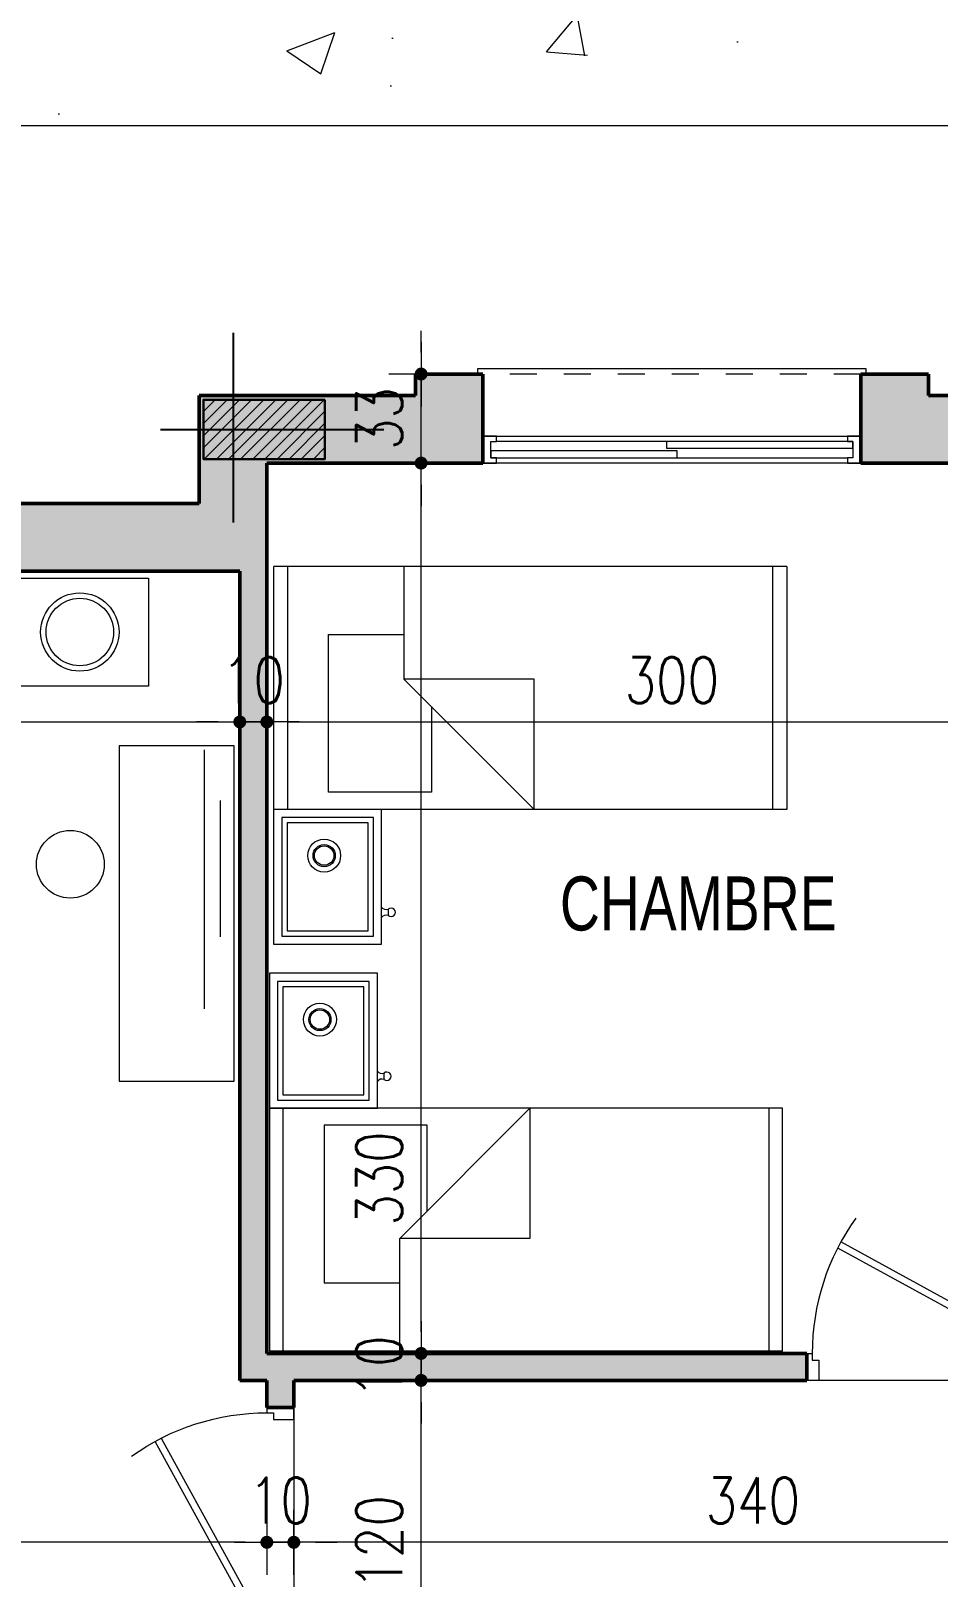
# Model space of a CAD drawing. Header units: millimetres. Extents: x 906 to 2589, y -1235 to -637.
# Drawn here: x 2455.08 to 2458.44, y -1215.09 to -1209.36 of the extents above; entities that cross this region are included whole.
import ezdxf

# ---------------------------------------------------------------- set-up
doc = ezdxf.new("R2010")
doc.units = ezdxf.units.MM
for name, pattern in [('AXES', [2, 1.25, -0.25, 0.25, -0.25]), ('CONTINOUS', [0]), ('HIDDEN', [0.375, 0.25, -0.125])]:
    doc.linetypes.add(name, pattern=pattern)
doc.layers.get('DEFPOINTS').update_dxf_attribs({"color": 255, "lineweight": 13})
for name, color, linetype, lineweight in [('A-signe', 7, 'Continuous', 9), ('APPUITS', 7, 'Continuous', 18), ('DIM.', 4, 'Continuous', 25), ('interrompu', 7, 'HIDDEN', 15), ('MENUISERIE', 7, 'Continuous', 13), ('MEUBLE', 35, 'Continuous', 15), ('MUR 0.5', 7, 'Continuous', 50), ('POTEAUX ARCH', 7, 'Continuous', 30), ('POTEAUX HACHURE', 7, 'Continuous', 15), ('REVERS D EAU', 7, 'Continuous', 13), ('TEXTE', 7, 'Continuous', 20), ('vegetation', 95, 'Continuous', 15)]:
    doc.layers.add(name, color=color, linetype=linetype, lineweight=lineweight)
doc.layers.add('AXE', color=7, linetype='AXES')
doc.layers.add('TEINTE 3', color=150, linetype='Continuous')
doc.styles.add('atef', font='romans.shx', dxfattribs={"width": 0.8})
doc.styles.add('STYLE4', font='swisscl.ttf')
doc.dimstyles.new('COTEXT', dxfattribs={"dimscale": 0, "dimtxt": 0.17, "dimasz": 0.08, "dimexe": 0.015, "dimexo": 0.015, "dimgap": 0.07, "dimtad": 1, "dimdec": 0, "dimlfac": 100, "dimzin": 0, "dimdsep": 46, "dimtxsty": 'atef', "dimblk": 'SIG2', "dimcen": 0.15, "dimse1": 1, "dimse2": 1, "dimclrd": 256, "dimclre": 6, "dimclrt": 2, "dimadec": 0, "dimazin": 0, "dimtfac": 0.5, "dimtdec": 0, "dimtix": 1, "dimtmove": 2, "dimatfit": 1, "dimldrblk": 'SIG2', "dimfxl": 0.18, "dimtolj": 1, "dimtzin": 0, "dimlwd": 18, "dimarcsym": 0})

# ---------------------------------------------------------------- blocks, each defined once
blk = doc.blocks.new('PORTE 0.90')
at = {"layer": 'MENUISERIE'}
for points in [[(-0.7859, 0.3911), (-0.0325, -0.0217), (-0.02, 0), (-0.7742, 0.4132)], [(-0.9, 0), (-0.88, 0), (-0.88, -0.025), (-0.855, -0.025), (-0.855, -0.1), (-0.9, -0.1)], [(0, 0), (-0.02, 0), (-0.02, -0.025), (-0.045, -0.025), (-0.045, -0.1), (0, -0.1)]]:
    blk.add_lwpolyline(points, dxfattribs=at)
blk.add_arc((-0.02, 0), 0.86, 144.36454, 180, dxfattribs=at)
blk = doc.blocks.new('SIG2')
at = {"layer": 'A-signe'}
for p, q in [((0, 1.5), (0, 0.5)), ((-1.5, 0), (-0.5, 0)), ((-0.5, 0), (0.5, 0)), ((0, 0.5), (0, -0.5)), ((0.5, 0), (1.5, 0)), ((0, -0.5), (0, -1.5))]:
    blk.add_line(p, q, dxfattribs=at)
at = {"layer": 'A-signe', "const_width": 0.3}
blk.add_lwpolyline([(-0.15, 0, 1), (0.15, 0, 1)], format="xyb", close=True, dxfattribs=at)
blk = doc.blocks.new('*D266')
at = {"layer": 'DEFPOINTS', "color": 0, "transparency": 16777216}
for p in [(2456.5218, -1214.364), (2456.8592, -1214.364), (2456.2633, -1215.564)]:
    blk.add_point(p, dxfattribs=at)
at = {"layer": 'DIM.', "lineweight": 18, "transparency": 16777216}
blk.add_line((2456.5218, -1215.484), (2456.5218, -1214.444), dxfattribs=at)
at = {"layer": 'DIM.', "lineweight": 18, "transparency": 16777216, "xscale": 0.08, "yscale": 0.08, "zscale": 0.08}
for p, rotation in [((2456.5218, -1214.364), 90), ((2456.5218, -1215.564), 270)]:
    blk.add_blockref('SIG2', p, dxfattribs=dict(at, rotation=rotation))
at = {"layer": 'DIM.', "color": 2, "transparency": 16777216, "insert": (2456.3668, -1214.964), "char_height": 0.17, "attachment_point": 5, "rotation": 90, "style": 'atef'}
blk.add_mtext('\\A1;120', dxfattribs=at)
blk = doc.blocks.new('*D268')
at = {"layer": 'DEFPOINTS', "color": 0, "transparency": 16777216}
for p in [(2456.5004, -1210.634), (2456.5218, -1210.634), (2456.7504, -1210.964)]:
    blk.add_point(p, dxfattribs=at)
at = {"layer": 'DIM.', "lineweight": 18, "transparency": 16777216}
for p, q in [((2456.5218, -1210.554), (2456.5218, -1210.474)), ((2456.5218, -1210.964), (2456.5218, -1210.634)), ((2456.5218, -1211.044), (2456.5218, -1211.124))]:
    blk.add_line(p, q, dxfattribs=at)
at = {"layer": 'DIM.', "lineweight": 18, "transparency": 16777216, "xscale": 0.08, "yscale": 0.08, "zscale": 0.08}
for p, rotation in [((2456.5218, -1210.634), 270), ((2456.5218, -1210.964), 90)]:
    blk.add_blockref('SIG2', p, dxfattribs=dict(at, rotation=rotation))
at = {"layer": 'DIM.', "color": 2, "transparency": 16777216, "insert": (2456.3668, -1210.799), "char_height": 0.17, "attachment_point": 5, "rotation": 90, "style": 'atef'}
blk.add_mtext('\\A1;33', dxfattribs=at)
blk = doc.blocks.new('*D269')
at = {"layer": 'DEFPOINTS', "color": 0, "transparency": 16777216}
for p in [(2456.5218, -1214.264), (2456.8502, -1214.264), (2456.8592, -1214.364)]:
    blk.add_point(p, dxfattribs=at)
at = {"layer": 'DIM.', "lineweight": 18, "transparency": 16777216}
for p, q in [((2456.5218, -1214.184), (2456.5218, -1214.104)), ((2456.5218, -1214.364), (2456.5218, -1214.264)), ((2456.5218, -1214.444), (2456.5218, -1214.524))]:
    blk.add_line(p, q, dxfattribs=at)
at = {"layer": 'DIM.', "lineweight": 18, "transparency": 16777216, "xscale": 0.08, "yscale": 0.08, "zscale": 0.08}
for p, rotation in [((2456.5218, -1214.264), 270), ((2456.5218, -1214.364), 90)]:
    blk.add_blockref('SIG2', p, dxfattribs=dict(at, rotation=rotation))
at = {"layer": 'DIM.', "color": 2, "transparency": 16777216, "insert": (2456.3668, -1214.314), "char_height": 0.17, "attachment_point": 5, "rotation": 90, "style": 'atef'}
blk.add_mtext('\\A1;10', dxfattribs=at)
blk = doc.blocks.new('*D271')
at = {"layer": 'DEFPOINTS', "color": 0, "transparency": 16777216}
for p in [(2455.8504, -1211.7852), (2452.8004, -1211.8444), (2455.8504, -1211.9234)]:
    blk.add_point(p, dxfattribs=at)
at = {"layer": 'DIM.', "lineweight": 18, "transparency": 16777216}
blk.add_line((2452.8804, -1211.9234), (2455.7704, -1211.9234), dxfattribs=at)
at = {"layer": 'DIM.', "lineweight": 18, "transparency": 16777216, "xscale": 0.08, "yscale": 0.08, "zscale": 0.08, "rotation": 180}
blk.add_blockref('SIG2', (2452.8004, -1211.9234), dxfattribs=at)
at = {"layer": 'DIM.', "lineweight": 18, "transparency": 16777216, "xscale": 0.08, "yscale": 0.08, "zscale": 0.08}
blk.add_blockref('SIG2', (2455.8504, -1211.9234), dxfattribs=at)
at = {"layer": 'DIM.', "color": 2, "transparency": 16777216, "insert": (2454.3254, -1211.7684), "char_height": 0.17, "attachment_point": 5, "style": 'atef'}
blk.add_mtext('\\A1;305', dxfattribs=at)
blk = doc.blocks.new('*D272')
at = {"layer": 'DEFPOINTS', "color": 0, "transparency": 16777216}
for p in [(2455.9504, -1211.726), (2455.8504, -1211.7852), (2455.9504, -1211.9234)]:
    blk.add_point(p, dxfattribs=at)
at = {"layer": 'DIM.', "lineweight": 18, "transparency": 16777216}
for p, q in [((2455.7704, -1211.9234), (2455.6904, -1211.9234)), ((2455.8504, -1211.9234), (2455.9504, -1211.9234)), ((2456.0304, -1211.9234), (2456.1104, -1211.9234))]:
    blk.add_line(p, q, dxfattribs=at)
at = {"layer": 'DIM.', "lineweight": 18, "transparency": 16777216, "xscale": 0.08, "yscale": 0.08, "zscale": 0.08}
blk.add_blockref('SIG2', (2455.8504, -1211.9234), dxfattribs=at)
at = {"layer": 'DIM.', "lineweight": 18, "transparency": 16777216, "xscale": 0.08, "yscale": 0.08, "zscale": 0.08, "rotation": 180}
blk.add_blockref('SIG2', (2455.9504, -1211.9234), dxfattribs=at)
at = {"layer": 'DIM.', "color": 2, "transparency": 16777216, "insert": (2455.9004, -1211.7684), "char_height": 0.17, "attachment_point": 5, "style": 'atef'}
blk.add_mtext('\\A1;10', dxfattribs=at)
blk = doc.blocks.new('*D273')
at = {"layer": 'DEFPOINTS', "color": 0, "transparency": 16777216}
for p in [(2458.9504, -1211.4495), (2455.9504, -1211.726), (2458.9504, -1211.9234)]:
    blk.add_point(p, dxfattribs=at)
at = {"layer": 'DIM.', "lineweight": 18, "transparency": 16777216}
blk.add_line((2456.0304, -1211.9234), (2458.8704, -1211.9234), dxfattribs=at)
at = {"layer": 'DIM.', "lineweight": 18, "transparency": 16777216, "xscale": 0.08, "yscale": 0.08, "zscale": 0.08, "rotation": 180}
blk.add_blockref('SIG2', (2455.9504, -1211.9234), dxfattribs=at)
at = {"layer": 'DIM.', "lineweight": 18, "transparency": 16777216, "xscale": 0.08, "yscale": 0.08, "zscale": 0.08}
blk.add_blockref('SIG2', (2458.9504, -1211.9234), dxfattribs=at)
at = {"layer": 'DIM.', "color": 2, "transparency": 16777216, "insert": (2457.4504, -1211.7684), "char_height": 0.17, "attachment_point": 5, "style": 'atef'}
blk.add_mtext('\\A1;300', dxfattribs=at)
blk = doc.blocks.new('*D303')
at = {"layer": 'DEFPOINTS', "color": 0, "transparency": 16777216}
for p in [(2455.9504, -1210.964), (2456.5218, -1210.964), (2455.9504, -1214.264)]:
    blk.add_point(p, dxfattribs=at)
at = {"layer": 'DIM.', "lineweight": 18, "transparency": 16777216}
blk.add_line((2456.5218, -1214.184), (2456.5218, -1211.044), dxfattribs=at)
at = {"layer": 'DIM.', "lineweight": 18, "transparency": 16777216, "xscale": 0.08, "yscale": 0.08, "zscale": 0.08}
for p, rotation in [((2456.5218, -1210.964), 90), ((2456.5218, -1214.264), 270)]:
    blk.add_blockref('SIG2', p, dxfattribs=dict(at, rotation=rotation))
at = {"layer": 'DIM.', "color": 2, "transparency": 16777216, "insert": (2456.3668, -1213.6157), "char_height": 0.17, "attachment_point": 5, "rotation": 90, "style": 'atef'}
blk.add_mtext('\\A1;330', dxfattribs=at)
blk = doc.blocks.new('*D368')
at = {"layer": 'DEFPOINTS', "color": 0, "transparency": 16777216}
for p in [(2456.0504, -1214.364), (2459.4504, -1214.439), (2456.0504, -1214.964)]:
    blk.add_point(p, dxfattribs=at)
at = {"layer": 'DIM.', "lineweight": 18, "transparency": 16777216}
blk.add_line((2459.3704, -1214.964), (2456.1304, -1214.964), dxfattribs=at)
at = {"layer": 'DIM.', "lineweight": 18, "transparency": 16777216, "xscale": 0.08, "yscale": 0.08, "zscale": 0.08, "rotation": 180}
blk.add_blockref('SIG2', (2456.0504, -1214.964), dxfattribs=at)
at = {"layer": 'DIM.', "lineweight": 18, "transparency": 16777216, "xscale": 0.08, "yscale": 0.08, "zscale": 0.08}
blk.add_blockref('SIG2', (2459.4504, -1214.964), dxfattribs=at)
at = {"layer": 'DIM.', "color": 2, "transparency": 16777216, "insert": (2457.7504, -1214.809), "char_height": 0.17, "attachment_point": 5, "style": 'atef'}
blk.add_mtext('\\A1;340', dxfattribs=at)
blk = doc.blocks.new('*D369')
at = {"layer": 'DEFPOINTS', "color": 0, "transparency": 16777216}
for p in [(2455.9504, -1214.364), (2456.0504, -1214.364), (2455.9504, -1214.964)]:
    blk.add_point(p, dxfattribs=at)
at = {"layer": 'DIM.', "lineweight": 18, "transparency": 16777216}
for p, q in [((2455.8704, -1214.964), (2455.7904, -1214.964)), ((2456.0504, -1214.964), (2455.9504, -1214.964)), ((2456.1304, -1214.964), (2456.2104, -1214.964))]:
    blk.add_line(p, q, dxfattribs=at)
at = {"layer": 'DIM.', "lineweight": 18, "transparency": 16777216, "xscale": 0.08, "yscale": 0.08, "zscale": 0.08}
blk.add_blockref('SIG2', (2455.9504, -1214.964), dxfattribs=at)
at = {"layer": 'DIM.', "lineweight": 18, "transparency": 16777216, "xscale": 0.08, "yscale": 0.08, "zscale": 0.08, "rotation": 180}
blk.add_blockref('SIG2', (2456.0504, -1214.964), dxfattribs=at)
at = {"layer": 'DIM.', "color": 2, "transparency": 16777216, "insert": (2456.0004, -1214.809), "char_height": 0.17, "attachment_point": 5, "style": 'atef'}
blk.add_mtext('\\A1;10', dxfattribs=at)
blk = doc.blocks.new('*D370')
at = {"layer": 'DEFPOINTS', "color": 0, "transparency": 16777216}
for p in [(2455.9504, -1214.364), (2452.8004, -1214.964), (2452.8004, -1214.964)]:
    blk.add_point(p, dxfattribs=at)
at = {"layer": 'DIM.', "lineweight": 18, "transparency": 16777216}
blk.add_line((2455.8704, -1214.964), (2452.8804, -1214.964), dxfattribs=at)
at = {"layer": 'DIM.', "lineweight": 18, "transparency": 16777216, "xscale": 0.08, "yscale": 0.08, "zscale": 0.08, "rotation": 180}
blk.add_blockref('SIG2', (2452.8004, -1214.964), dxfattribs=at)
at = {"layer": 'DIM.', "lineweight": 18, "transparency": 16777216, "xscale": 0.08, "yscale": 0.08, "zscale": 0.08}
blk.add_blockref('SIG2', (2455.9504, -1214.964), dxfattribs=at)
at = {"layer": 'DIM.', "color": 2, "transparency": 16777216, "insert": (2454.3754, -1214.809), "char_height": 0.17, "attachment_point": 5, "style": 'atef'}
blk.add_mtext('\\A1;315', dxfattribs=at)
blk = doc.blocks.new('A$C4AA77CC6')
at = {"linetype": 'ByBlock'}
for p, q in [((1.1226, 2.0646), (0, 0.5318)), ((1.8487, 1.5329), (1.1226, 2.0646)), ((1.0926, 2.0237), (1.8187, 1.4919)), ((1.8487, 1.5329), (0.7261, 0)), ((0.5703, 1.3105), (0.9596, 1.0253)), ((0.6745, 0.636), (0.5703, 1.3105)), ((0.9596, 1.0253), (0.6745, 0.636)), ((0.3964, 0.9656), (0.1713, 0.6582)), ((0.6526, 0.778), (0.3964, 0.9656)), ((0.1713, 0.6582), (0.6426, 0.313)), ((1.0112, 0.3894), (0.6745, 0.636)), ((0, 0.5318), (0.7261, 0)), ((0.7561, 0.041), (0.03, 0.5727)), ((0.6426, 0.313), (0.8077, 0.5384))]:
    blk.add_line(p, q, dxfattribs=at)
blk = doc.blocks.new('A$C209961D1')
at = {"linetype": 'ByBlock'}
for p, q in [((0.2363, 0.6181), (0, 0.2954)), ((0.2428, 0.5762), (0.0419, 0.3019)), ((0.6397, 0.3227), (0.2363, 0.6181)), ((0.5978, 0.3162), (0.2428, 0.5762)), ((0.2471, 0.5483), (0.0699, 0.3062)), ((0.5698, 0.3119), (0.2471, 0.5483)), ((0.5495, 0.419), (0.5679, 0.4056)), ((0, 0.2954), (0.4034, 0)), ((0.0419, 0.3019), (0.3969, 0.0419)), ((0.0699, 0.3062), (0.3926, 0.0699)), ((0.3926, 0.0699), (0.5698, 0.3119)), ((0.3969, 0.0419), (0.5978, 0.3162)), ((0.4034, 0), (0.6397, 0.3227))]:
    blk.add_line(p, q, dxfattribs=at)
for radius in [0.061, 0.041, 0.036]:
    blk.add_circle((0.2489, 0.3451), radius, dxfattribs=at)
for centre, radius, start, end in [((0.5289, 0.4255), 0.0216, 269.72365, 342.53508), ((0.5651, 0.421), 0.0157, 280.33709, 187.22817), ((0.5803, 0.3879), 0.0216, 125.03018, 197.84161)]:
    blk.add_arc(centre, radius, start, end, dxfattribs=at)

msp = doc.modelspace()

# ---------------------------------------------------------------- hatches: boundary and pattern name
at = {"layer": 'POTEAUX HACHURE'}
h = msp.add_hatch(dxfattribs=at)
h.set_pattern_fill('ANSI31', color=256, scale=0.01)
h.set_pattern_definition([(45, (1329.94259, -273.06229), (-0.0224506403, 0.0224506403), [])])
h.paths.add_polyline_path([(2456.1656, -1210.729), (2455.7154, -1210.729), (2455.7154, -1210.949), (2456.1656, -1210.949)])
at = {"layer": 'TEINTE 3', "linetype": 'CONTINOUS'}
h = msp.add_hatch(color=256, dxfattribs=at)
h.dxf.hatch_style = 1
h.paths.add_polyline_path([(2456.7504, -1210.634), (2456.5004, -1210.634), (2456.5004, -1210.714), (2455.7004, -1210.714), (2455.7004, -1211.114), (2452.5504, -1211.114), (2452.5504, -1212.414), (2452.4704, -1212.414), (2452.4704, -1212.664), (2452.8004, -1212.664), (2452.8004, -1211.364), (2455.8504, -1211.364), (2455.8504, -1214.364), (2455.9504, -1214.364), (2455.9504, -1214.464), (2456.0504, -1214.464), (2456.0504, -1214.364), (2457.9504, -1214.364), (2457.9504, -1214.264), (2455.9504, -1214.264), (2455.9504, -1210.964), (2456.7504, -1210.964)])
h = msp.add_hatch(color=256, dxfattribs=at)
h.dxf.hatch_style = 1
h.paths.add_polyline_path([(2459.2004, -1210.714), (2458.4004, -1210.714), (2458.4004, -1210.634), (2458.1504, -1210.634), (2458.1504, -1210.964), (2458.9504, -1210.964), (2458.9504, -1214.264), (2458.8504, -1214.264), (2458.8504, -1214.364), (2459.4504, -1214.364), (2459.4504, -1214.514), (2459.5504, -1214.514), (2459.5504, -1214.364), (2459.7249, -1214.364), (2459.7249, -1214.264), (2459.0504, -1214.264), (2459.0504, -1211.264), (2459.8005, -1211.264), (2459.8005, -1210.934), (2459.5505, -1210.934), (2459.5505, -1211.014), (2459.2004, -1211.014)])
at = {"layer": 'vegetation'}
h = msp.add_hatch(dxfattribs=at)
h.set_pattern_fill('AR-CONC', color=103, scale=0.01)
h.set_pattern_definition([(50, (106.2525, 0), (1.8218467, -0.15939086), [0.1905, -2.0955]), (355, (106.2525, 0), (-0.3524342, 1.9105685), [0.1524, -1.6764058]), (100.451445, (106.4043, -0.0133), (1.4694125, 1.7511775), [0.1619001, -1.7809024]), (46.1842, (106.2525, 0.508), (2.7107904, -0.4204233), [0.28575, -3.14325]), (96.63556, (106.4784, 0.473), (2.3740413, 2.4742612), [0.2428502, -2.671356]), (351.18415, (106.2525, 0.508), (2.3740413, 2.4742612), [0.2285997, -2.5145973]), (21, (106.5065, 0.381), (1.5161439, -1.022652), [0.1905, -2.0955]), (326, (106.5065, 0.381), (0.6180203, 1.8418797), [0.1524, -1.6764]), (71.451445, (106.6329, 0.2958), (2.1341642, 0.8192277), [0.1619001, -1.7808994]), (37.5, (106.2525, 0), (0.03088603, 0.84555039), [0, -1.65608, 0, -1.7018, 0, -1.68275]), (7.5, (106.2525, 0), (0.66819663, 1.00180575), [0, -0.97028, 0, -1.61798, 0, -0.64135]), (327.5, (105.6861, 0), (1.35590595, -0.05728744), [0, -0.635, 0, -1.9812, 0, -2.6289]), (317.5, (105.4321, 0), (1.4812918, 0.2542649), [0, -0.8255, 0, -1.31572, 0, -1.8669])])
h.paths.add_polyline_path([(2463.8004, -1202.3179), (2454.6639, -1202.2738), (2454.6545, -1202.2737, -2.392929), (2454.6545, -1202.2737), (2452.7504, -1202.2415), (2452.7504, -1210.114), (2454.7002, -1210.114), (2454.7002, -1209.714), (2460.2002, -1209.714), (2460.2002, -1210.014), (2462.8002, -1210.014), (2462.8002, -1211.914), (2463.8004, -1211.914)])

# ---------------------------------------------------------------- linework, layer by layer
at = {"layer": 'APPUITS'}
msp.add_lwpolyline([(2458.1704, -1210.634), (2458.1704, -1210.614), (2456.7304, -1210.614), (2456.7304, -1210.634)], dxfattribs=at)
at = {"layer": 'AXE'}
for p, q in [((2455.8254, -1210.4809), (2455.8254, -1211.1839)), ((2455.557, -1210.839), (2456.3835, -1210.839))]:
    msp.add_line(p, q, dxfattribs=at)
at = {"layer": 'interrompu', "ltscale": 0.2}
msp.add_line((2458.1504, -1210.634), (2456.7504, -1210.634), dxfattribs=at)
at = {"layer": 'MENUISERIE', "color": 2, "linetype": 'Continuous'}
for p, q in [((2456.7504, -1210.864), (2458.1504, -1210.864)), ((2458.1004, -1210.884), (2456.8004, -1210.884)), ((2458.1504, -1210.964), (2456.7504, -1210.964)), ((2456.8004, -1210.944), (2458.1004, -1210.944))]:
    msp.add_line(p, q, dxfattribs=at)
at = {"layer": 'MENUISERIE'}
for p, q in [((2458.8504, -1214.364), (2457.9504, -1214.364)), ((2456.0504, -1214.464), (2456.0504, -1215.364))]:
    msp.add_line(p, q, dxfattribs=at)
at = {"layer": 'MENUISERIE', "color": 2, "linetype": 'Continuous', "extrusion": (0, 0, -1)}
for points in [[(-2456.7504, -1210.864), (-2456.7504, -1210.964), (-2456.8004, -1210.964), (-2456.8004, -1210.944), (-2456.7804, -1210.944), (-2456.7804, -1210.884), (-2456.8004, -1210.884), (-2456.8004, -1210.864), (-2456.8004, -1210.864)], [(-2457.4304, -1210.884), (-2457.4304, -1210.909), (-2458.1204, -1210.909), (-2458.1204, -1210.884), (-2458.1204, -1210.884)], [(-2458.1504, -1210.864), (-2458.1004, -1210.864), (-2458.1004, -1210.884), (-2458.1204, -1210.884), (-2458.1204, -1210.944), (-2458.1004, -1210.944), (-2458.1004, -1210.964), (-2458.1504, -1210.964), (-2458.1504, -1210.964)], [(-2456.7804, -1210.919), (-2456.7804, -1210.944), (-2457.4704, -1210.944), (-2457.4704, -1210.919), (-2457.4704, -1210.919)]]:
    msp.add_lwpolyline(points, close=True, dxfattribs=at)
at = {"layer": 'MEUBLE'}
for points in [[(2455.0122, -1211.3903), (2455.5122, -1211.3903), (2455.5122, -1211.7903), (2455.0122, -1211.7903)], [(2455.8291, -1213.2554), (2455.8291, -1212.0118), (2455.4033, -1212.0118), (2455.4033, -1213.2554)]]:
    msp.add_lwpolyline(points, close=True, dxfattribs=at)
for points in [[(2455.7181, -1212.027), (2455.7181, -1212.9863)], [(2455.7779, -1212.214), (2455.7779, -1212.7193)]]:
    msp.add_lwpolyline(points, dxfattribs=at)
for centre, radius in [((2455.2578, -1211.5902), 0.1451), ((2455.2578, -1211.5902), 0.1251), ((2455.2226, -1212.451), 0.1255)]:
    msp.add_circle(centre, radius, dxfattribs=at)
at = {"layer": 'MUR 0.5'}
for p, q in [((2456.5004, -1210.714), (2456.5004, -1210.634)), ((2456.5004, -1210.634), (2456.7504, -1210.634)), ((2456.7504, -1210.634), (2456.7504, -1210.964)), ((2458.1504, -1210.964), (2458.1504, -1210.634)), ((2458.1504, -1210.634), (2458.4004, -1210.634)), ((2458.4004, -1210.634), (2458.4004, -1210.714)), ((2455.7004, -1210.714), (2455.7004, -1211.114)), ((2456.5004, -1210.714), (2455.7004, -1210.714)), ((2458.4004, -1210.714), (2459.2004, -1210.714)), ((2455.9504, -1210.964), (2455.9504, -1214.264)), ((2456.7504, -1210.964), (2455.9504, -1210.964)), ((2458.9504, -1210.964), (2458.1504, -1210.964)), ((2452.5504, -1211.114), (2455.7004, -1211.114)), ((2452.8004, -1211.364), (2455.8504, -1211.364)), ((2455.8504, -1211.364), (2455.8504, -1214.364)), ((2455.9504, -1214.264), (2457.9504, -1214.264)), ((2457.9504, -1214.264), (2457.9504, -1214.364)), ((2455.8504, -1214.364), (2455.9504, -1214.364)), ((2455.9504, -1214.464), (2455.9504, -1214.364)), ((2456.0504, -1214.364), (2457.9504, -1214.364)), ((2456.0504, -1214.464), (2456.0504, -1214.364)), ((2455.9504, -1214.464), (2456.0504, -1214.464))]:
    msp.add_line(p, q, dxfattribs=at)
at = {"layer": 'POTEAUX ARCH'}
msp.add_lwpolyline([(2456.1656, -1210.729), (2455.7154, -1210.729), (2455.7154, -1210.949), (2456.1656, -1210.949)], close=True, dxfattribs=at)
at = {"layer": 'REVERS D EAU'}
msp.add_lwpolyline([(2463.8004, -1211.914), (2462.8002, -1211.914), (2462.8002, -1210.014), (2460.2002, -1210.014), (2460.2002, -1209.714), (2454.7002, -1209.714), (2454.7002, -1210.114), (2452.7504, -1210.114)], dxfattribs=at)

# ---------------------------------------------------------------- block references
at = {"layer": 'MENUISERIE'}
msp.add_blockref('PORTE 0.90', (2458.8504, -1214.264), dxfattribs=at)
at = {"layer": 'MENUISERIE', "xscale": -1, "rotation": 90}
msp.add_blockref('PORTE 0.90', (2455.9504, -1215.364), dxfattribs=at)
at = {"layer": 'MEUBLE', "xscale": -1, "rotation": 233.7826317551634}
msp.add_blockref('A$C4AA77CC6', (2455.5467, -1211.9332), dxfattribs=at)
at = {"layer": 'MEUBLE'}
for name, p, rotation in [('A$C209961D1', (2455.7373, -1212.4219), 306.2173682448436), ('A$C4AA77CC6', (2455.5308, -1213.6692), 306.2173682448366), ('A$C209961D1', (2455.7214, -1213.0296), 306.2173682448436)]:
    msp.add_blockref(name, p, dxfattribs=dict(at, rotation=rotation))

# ---------------------------------------------------------------- texts
at = {"layer": 'TEXTE', "style": 'STYLE4'}
msp.add_text('CHAMBRE', height=0.2, dxfattribs=at).set_placement((2457.0359, -1212.6962))

# ---------------------------------------------------------------- dimensions: what is measured, and where the dimension line sits
at = {"layer": 'DIM.'}
for base, p1, p2, picture, middle in [((2456.5218, -1210.634), (2456.7504, -1210.964), (2456.5004, -1210.634), '*D268', (2456.3668, -1210.799)), ((2456.5218, -1214.264), (2456.8592, -1214.364), (2456.8502, -1214.264), '*D269', (2456.3668, -1214.314)), ((2456.5218, -1214.364), (2456.2633, -1215.564), (2456.8592, -1214.364), '*D266', (2456.3668, -1214.964))]:
    dim = msp.add_linear_dim(base=base, p1=p1, p2=p2, angle=90, dimstyle='COTEXT', override={"dimscale": 1}, dxfattribs=at)
    dim.commit()
    dim.dimension.update_dxf_attribs({"geometry": picture, "text_midpoint": middle})
dim = msp.add_linear_dim(base=(2456.5218, -1210.964), p1=(2455.9504, -1214.264), p2=(2455.9504, -1210.964), angle=90, dimstyle='COTEXT', override={"dimscale": 1}, dxfattribs=at)
dim.commit()
dim.dimension.update_dxf_attribs({"geometry": '*D303', "text_midpoint": (2456.3668, -1213.6157), "dimtype": 160})
for base, p1, p2, picture, middle in [((2458.9504, -1211.9234), (2455.9504, -1211.726), (2458.9504, -1211.4495), '*D273', (2457.4504, -1211.7684)), ((2455.8504, -1211.9234), (2452.8004, -1211.8444), (2455.8504, -1211.7852), '*D271', (2454.3254, -1211.7684)), ((2455.9504, -1211.9234), (2455.8504, -1211.7852), (2455.9504, -1211.726), '*D272', (2455.9004, -1211.7684)), ((2452.8004, -1214.964), (2455.9504, -1214.364), (2452.8004, -1214.964), '*D370', (2454.3754, -1214.809)), ((2455.9504, -1214.964), (2456.0504, -1214.364), (2455.9504, -1214.364), '*D369', (2456.0004, -1214.809)), ((2456.0504, -1214.964), (2459.4504, -1214.439), (2456.0504, -1214.364), '*D368', (2457.7504, -1214.809))]:
    dim = msp.add_linear_dim(base=base, p1=p1, p2=p2, dimstyle='COTEXT', override={"dimscale": 1}, dxfattribs=at)
    dim.commit()
    dim.dimension.update_dxf_attribs({"geometry": picture, "text_midpoint": middle})

doc.saveas('drawing.dxf')
